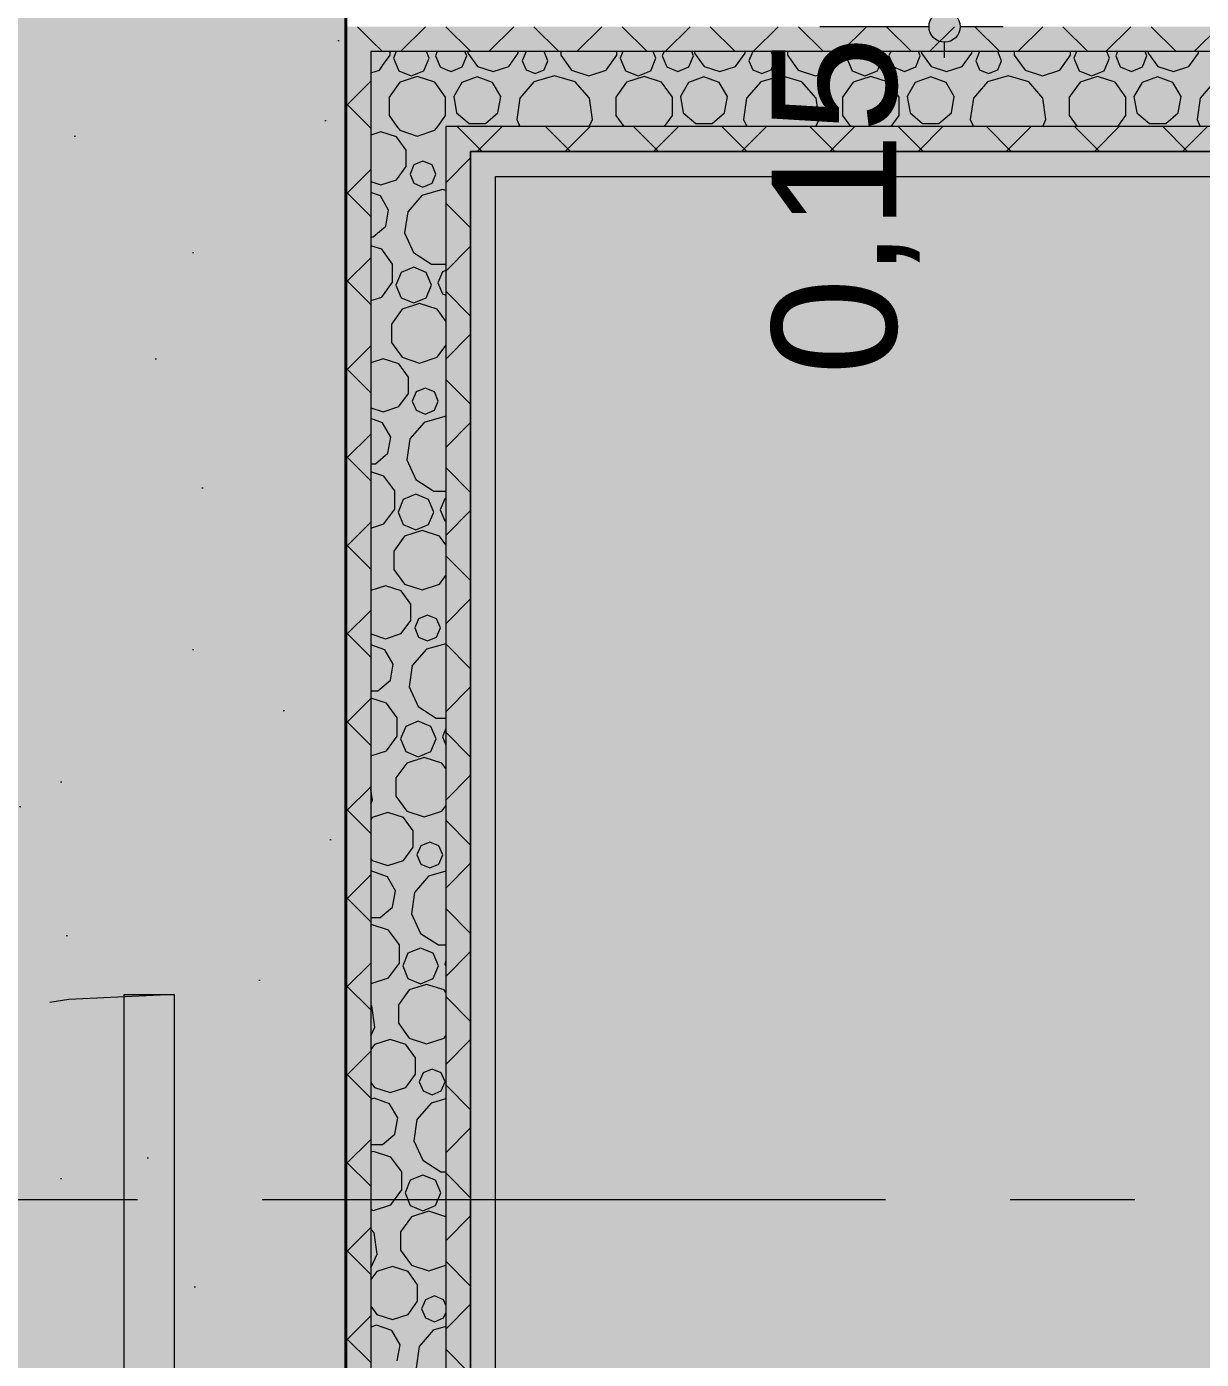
# Model space of a CAD drawing. Header units: metres. Extents: x -77 to -41.1, y -68 to -27.7.
# Drawn here: x -63.72 to -62.778, y -35.973 to -34.904 of the extents above; entities that cross this region are included whole.
import ezdxf

# ---------------------------------------------------------------- set-up
doc = ezdxf.new("R2010")
doc.units = ezdxf.units.M
doc.header["$MEASUREMENT"] = 0
doc.linetypes.add('Dashed', pattern=[0.07, 0.045, -0.025])
doc.linetypes.add('Dot & Dashed', pattern=[0.6, 0.5, -0.05, 0, -0.05])
for name, color, linetype, lineweight in [('0_Caneta_No__99', 7, 'Continuous', 20), ('LAJES.EST_Caneta_No__96', 252, 'Continuous', 0), ('PAREDE CONSTRUIR_Caneta_No__241', 7, 'Continuous', 13), ('PAREDE CONSTRUIR_Caneta_No__83', 84, 'Continuous', 0), ('PAREDE CONSTRUIR_Caneta_No__96', 252, 'Continuous', 0), ('PISO - Rodapé_Caneta_No__11', 7, 'Continuous', 5), ('PISO_Caneta_No__1', 7, 'Continuous', 35), ('PISO_Caneta_No__241', 7, 'Continuous', 13), ('Portas Archicad_Caneta_No__241', 7, 'Continuous', 13)]:
    doc.layers.add(name, color=color, linetype=linetype, lineweight=lineweight)
for name, color, linetype in [('COTAS PISOS', 7, 'Continuous'), ('PAREDE CONSTRUIR', 7, 'Continuous'), ('Portas Archicad', 7, 'Continuous')]:
    doc.layers.add(name, color=color, linetype=linetype)
for name, color, linetype, lineweight, true_color in [('COTAS PISOS_Caneta_No__25', 7, 'Continuous', 13, 0x982312), ('LAJES.EST_Caneta_No__18', 7, 'Continuous', 0, 0xdfdfdf), ('LAJES.EST_Caneta_No__254', 7, 'Continuous', 0, 0xd1c9ad), ('PISO_Caneta_No__24', 7, 'Continuous', 40, 0x851f10), ('PISO_Caneta_No__97', 7, 'Continuous', 5, 0x6b6b6b), ('Portas Archicad_Caneta_No__9', 7, 'Continuous', 5, 0x020202), ('Portas Archicad_Caneta_No__97', 7, 'Continuous', 5, 0x6b6b6b), ('ZONA_Caneta_No__56', 7, 'Continuous', 0, 0xffe495)]:
    doc.layers.add(name, color=color, linetype=linetype, lineweight=lineweight, true_color=true_color)
doc.styles.add('GENERATED_STYLE_1', font='arial.ttf')
doc.dimstyles.new('GENERATED_STYLE__2', dxfattribs={"dimtxt": 0.1, "dimasz": 0.0475, "dimexe": 0.18, "dimexo": 0.1, "dimgap": 0, "dimtad": 1, "dimzin": 0, "dimdsep": 46, "dimtxsty": 'GENERATED_STYLE_1', "dimblk": 'ARROWHEAD_11', "dimblk1": 'ARROWHEAD_11', "dimblk2": 'ARROWHEAD_11', "dimcen": 0.09, "dimclrd": 256, "dimclre": 256, "dimclrt": 256, "dimadec": 0, "dimazin": 0, "dimtfac": 1, "dimtdec": 4, "dimtmove": 0, "dimatfit": 3, "dimfxl": 0, "dimtolj": 1, "dimtzin": 0, "dimarcsym": 0})
pattern_1 = [(45, (0, 0.5), (-0.159099, 0.159099), [0, -0.15, 0, -0.225]), (110, (0.5, 0.5), (0.21143084, 0.07695453), [0, -0.11, 0, -0.19])]
pattern_2 = [(45, (0, 0), (-0.03535534, 0.03535534), []), (135, (0, 0), (0.03535534, 0.03535534), [])]

# ---------------------------------------------------------------- blocks, each defined once
blk = doc.blocks.new('*X60')
at = {"layer": 'PAREDE CONSTRUIR_Caneta_No__96', "color": 252, "linetype": 'Continuous', "lineweight": 0}
for p, q in [((-63.4338, -34.9339), (-63.4286, -34.9267)), ((-63.4286, -34.9267), (-63.4286, -34.9238)), ((-63.4237, -34.9238), (-63.4259, -34.929)), ((-63.3973, -34.929), (-63.3995, -34.9238)), ((-63.3908, -34.9238), (-63.3922, -34.9272)), ((-63.4259, -34.929), (-63.4217, -34.9391)), ((-63.4015, -34.9391), (-63.3973, -34.929)), ((-63.3922, -34.9272), (-63.3885, -34.9361)), ((-63.3885, -34.9361), (-63.384, -34.938)), ((-63.4217, -34.9391), (-63.4116, -34.9433)), ((-63.4068, -34.9438), (-63.4197, -34.948)), ((-63.4116, -34.9433), (-63.4015, -34.9391)), ((-63.3927, -34.9484), (-63.4068, -34.9438)), ((-63.3841, -34.9603), (-63.3927, -34.9484)), ((-63.3841, -34.975), (-63.3841, -34.9603)), ((-63.3877, -34.98), (-63.3841, -34.975))]:
    blk.add_line(p, q, dxfattribs=at)
blk = doc.blocks.new('*X61')
at = {"layer": 'PAREDE CONSTRUIR_Caneta_No__96', "color": 252, "linetype": 'Continuous', "lineweight": 0}
for p, q in [((-63.4372, -34.9386), (-63.4338, -34.9339)), ((-63.444, -34.9408), (-63.4372, -34.9386)), ((-63.4208, -34.9484), (-63.4294, -34.9603)), ((-63.4197, -34.948), (-63.4208, -34.9484)), ((-63.4294, -34.9603), (-63.4294, -34.975)), ((-63.4294, -34.975), (-63.4231, -34.9838)), ((-63.3904, -34.9838), (-63.3877, -34.98))]:
    blk.add_line(p, q, dxfattribs=at)
blk = doc.blocks.new('*X62')
at = {"layer": 'PAREDE CONSTRUIR_Caneta_No__96', "color": 252, "linetype": 'Continuous', "lineweight": 0}
for p, q in [((-63.436, -34.9881), (-63.444, -34.9907)), ((-63.4235, -34.9921), (-63.436, -34.9881)), ((-63.4231, -34.9838), (-63.4208, -34.9869)), ((-63.4208, -34.9869), (-63.4068, -34.9915)), ((-63.4068, -34.9915), (-63.3927, -34.9869)), ((-63.3927, -34.9869), (-63.3904, -34.9838)), ((-63.4158, -35.0028), (-63.4235, -34.9921)), ((-63.4158, -35.0159), (-63.4158, -35.0028)), ((-63.4023, -35.0117), (-63.4096, -35.0147)), ((-63.395, -35.0147), (-63.4023, -35.0117)), ((-63.4235, -35.0266), (-63.4158, -35.0159)), ((-63.4096, -35.0147), (-63.4126, -35.022)), ((-63.4126, -35.022), (-63.4096, -35.0294)), ((-63.392, -35.022), (-63.395, -35.0147)), ((-63.395, -35.0294), (-63.392, -35.022)), ((-63.444, -35.028), (-63.436, -35.0306)), ((-63.436, -35.0306), (-63.4235, -35.0266)), ((-63.4096, -35.0294), (-63.4023, -35.0324)), ((-63.4023, -35.0324), (-63.395, -35.0294)), ((-63.4364, -35.0395), (-63.444, -35.0368)), ((-63.4299, -35.0509), (-63.4364, -35.0395)), ((-63.4032, -35.0391), (-63.4145, -35.0522)), ((-63.3867, -35.0343), (-63.4032, -35.0391)), ((-63.384, -35.0351), (-63.3867, -35.0343)), ((-63.4321, -35.0638), (-63.4299, -35.0509)), ((-63.4145, -35.0522), (-63.417, -35.0692)), ((-63.4422, -35.0723), (-63.4321, -35.0638)), ((-63.444, -35.0723), (-63.4422, -35.0723)), ((-63.417, -35.0692), (-63.4098, -35.0849)), ((-63.4353, -35.0823), (-63.444, -35.0795)), ((-63.4268, -35.0941), (-63.4353, -35.0823)), ((-63.4098, -35.0849), (-63.3953, -35.0942)), ((-63.4268, -35.1087), (-63.4268, -35.0941)), ((-63.4097, -35.0967), (-63.4198, -35.1009)), ((-63.3996, -35.1009), (-63.4097, -35.0967)), ((-63.3953, -35.0942), (-63.384, -35.0942)), ((-63.4353, -35.1206), (-63.4268, -35.1087)), ((-63.4198, -35.1009), (-63.424, -35.111)), ((-63.3954, -35.111), (-63.3996, -35.1009)), ((-63.3867, -35.1003), (-63.3904, -35.1092)), ((-63.384, -35.0992), (-63.3867, -35.1003)), ((-63.424, -35.111), (-63.4198, -35.1211)), ((-63.3996, -35.1211), (-63.3954, -35.111)), ((-63.3904, -35.1092), (-63.3867, -35.1181)), ((-63.3867, -35.1181), (-63.384, -35.1192)), ((-63.444, -35.1234), (-63.4353, -35.1206)), ((-63.4198, -35.1211), (-63.4097, -35.1253)), ((-63.4049, -35.1258), (-63.4189, -35.1303)), ((-63.4097, -35.1253), (-63.3996, -35.1211)), ((-63.3909, -35.1303), (-63.4049, -35.1258)), ((-63.4189, -35.1303), (-63.4276, -35.1423)), ((-63.384, -35.1399), (-63.3909, -35.1303)), ((-63.4276, -35.1423), (-63.4276, -35.157)), ((-63.4276, -35.157), (-63.4189, -35.1689)), ((-63.3909, -35.1689), (-63.384, -35.1594)), ((-63.4341, -35.1701), (-63.444, -35.1733)), ((-63.4216, -35.1741), (-63.4341, -35.1701)), ((-63.4189, -35.1689), (-63.4049, -35.1735)), ((-63.4049, -35.1735), (-63.3909, -35.1689)), ((-63.4139, -35.1848), (-63.4216, -35.1741)), ((-63.4139, -35.1979), (-63.4139, -35.1848)), ((-63.4004, -35.1937), (-63.4078, -35.1967)), ((-63.3931, -35.1967), (-63.4004, -35.1937)), ((-63.4216, -35.2085), (-63.4139, -35.1979)), ((-63.4078, -35.1967), (-63.4108, -35.204)), ((-63.4108, -35.204), (-63.4078, -35.2114)), ((-63.3901, -35.204), (-63.3931, -35.1967)), ((-63.3931, -35.2114), (-63.3901, -35.204)), ((-63.444, -35.2094), (-63.4341, -35.2126)), ((-63.4341, -35.2126), (-63.4216, -35.2085)), ((-63.4078, -35.2114), (-63.4004, -35.2144)), ((-63.4004, -35.2144), (-63.3931, -35.2114)), ((-63.4346, -35.2215), (-63.444, -35.2181)), ((-63.428, -35.2329), (-63.4346, -35.2215)), ((-63.4014, -35.2211), (-63.4127, -35.2342)), ((-63.3848, -35.2163), (-63.4014, -35.2211)), ((-63.384, -35.2165), (-63.3848, -35.2163)), ((-63.4303, -35.2458), (-63.428, -35.2329)), ((-63.4127, -35.2342), (-63.4151, -35.2512)), ((-63.4403, -35.2543), (-63.4303, -35.2458)), ((-63.444, -35.2543), (-63.4403, -35.2543)), ((-63.4151, -35.2512), (-63.408, -35.2669)), ((-63.4335, -35.2643), (-63.444, -35.2609)), ((-63.4249, -35.2761), (-63.4335, -35.2643)), ((-63.408, -35.2669), (-63.3935, -35.2762)), ((-63.4249, -35.2907), (-63.4249, -35.2761)), ((-63.4079, -35.2787), (-63.418, -35.2829)), ((-63.3978, -35.2829), (-63.4079, -35.2787)), ((-63.3935, -35.2762), (-63.384, -35.2762)), ((-63.418, -35.2829), (-63.4222, -35.293)), ((-63.3936, -35.293), (-63.3978, -35.2829)), ((-63.3848, -35.2823), (-63.3885, -35.2912)), ((-63.384, -35.282), (-63.3848, -35.2823)), ((-63.4335, -35.3026), (-63.4249, -35.2907)), ((-63.4222, -35.293), (-63.418, -35.3031)), ((-63.3978, -35.3031), (-63.3936, -35.293)), ((-63.3885, -35.2912), (-63.3848, -35.3001)), ((-63.3848, -35.3001), (-63.384, -35.3004)), ((-63.444, -35.306), (-63.4335, -35.3026)), ((-63.418, -35.3031), (-63.4079, -35.3073)), ((-63.403, -35.3078), (-63.4171, -35.3123)), ((-63.4079, -35.3073), (-63.3978, -35.3031)), ((-63.389, -35.3123), (-63.403, -35.3078)), ((-63.4171, -35.3123), (-63.4257, -35.3243)), ((-63.384, -35.3193), (-63.389, -35.3123)), ((-63.4257, -35.3243), (-63.4257, -35.339)), ((-63.4257, -35.339), (-63.4171, -35.3509)), ((-63.389, -35.3509), (-63.384, -35.344)), ((-63.4323, -35.3521), (-63.444, -35.3559)), ((-63.4198, -35.3561), (-63.4323, -35.3521)), ((-63.4171, -35.3509), (-63.403, -35.3555)), ((-63.403, -35.3555), (-63.389, -35.3509)), ((-63.412, -35.3668), (-63.4198, -35.3561)), ((-63.412, -35.3799), (-63.412, -35.3668)), ((-63.3986, -35.3757), (-63.4059, -35.3787)), ((-63.3913, -35.3787), (-63.3986, -35.3757)), ((-63.4198, -35.3905), (-63.412, -35.3799)), ((-63.4059, -35.3787), (-63.4089, -35.386)), ((-63.4089, -35.386), (-63.4059, -35.3934)), ((-63.3883, -35.386), (-63.3913, -35.3787)), ((-63.3913, -35.3934), (-63.3883, -35.386)), ((-63.444, -35.3908), (-63.4323, -35.3946)), ((-63.4323, -35.3946), (-63.4198, -35.3905)), ((-63.4059, -35.3934), (-63.3986, -35.3964)), ((-63.3986, -35.3964), (-63.3913, -35.3934)), ((-63.4327, -35.4035), (-63.444, -35.3994)), ((-63.4261, -35.4149), (-63.4327, -35.4035)), ((-63.3995, -35.4031), (-63.4108, -35.4162)), ((-63.384, -35.3986), (-63.3995, -35.4031)), ((-63.4284, -35.4278), (-63.4261, -35.4149)), ((-63.4108, -35.4162), (-63.4133, -35.4332)), ((-63.4385, -35.4363), (-63.4284, -35.4278)), ((-63.444, -35.4363), (-63.4385, -35.4363)), ((-63.4133, -35.4332), (-63.4061, -35.4489)), ((-63.4316, -35.4463), (-63.444, -35.4423)), ((-63.423, -35.4581), (-63.4316, -35.4463)), ((-63.4061, -35.4489), (-63.3916, -35.4582)), ((-63.423, -35.4727), (-63.423, -35.4581)), ((-63.406, -35.4607), (-63.4161, -35.4649)), ((-63.3959, -35.4649), (-63.406, -35.4607)), ((-63.3916, -35.4582), (-63.384, -35.4582)), ((-63.4161, -35.4649), (-63.4203, -35.475)), ((-63.3917, -35.475), (-63.3959, -35.4649)), ((-63.384, -35.4667), (-63.3866, -35.4732)), ((-63.4316, -35.4845), (-63.423, -35.4727)), ((-63.4203, -35.475), (-63.4161, -35.4851)), ((-63.3959, -35.4851), (-63.3917, -35.475)), ((-63.3866, -35.4732), (-63.384, -35.4797)), ((-63.444, -35.4886), (-63.4316, -35.4845)), ((-63.4161, -35.4851), (-63.406, -35.4893)), ((-63.4012, -35.4898), (-63.4152, -35.4943)), ((-63.406, -35.4893), (-63.3959, -35.4851)), ((-63.3872, -35.4943), (-63.4012, -35.4898)), ((-63.4152, -35.4943), (-63.4239, -35.5063)), ((-63.384, -35.4988), (-63.3872, -35.4943)), ((-63.4239, -35.5063), (-63.4239, -35.521)), ((-63.4427, -35.5242), (-63.444, -35.5153)), ((-63.444, -35.527), (-63.4427, -35.5242)), ((-63.4239, -35.521), (-63.4152, -35.5329)), ((-63.4304, -35.5341), (-63.4429, -35.5381)), ((-63.4179, -35.5381), (-63.4304, -35.5341)), ((-63.4152, -35.5329), (-63.4012, -35.5375)), ((-63.4012, -35.5375), (-63.3872, -35.5329)), ((-63.3872, -35.5329), (-63.384, -35.5285)), ((-63.4429, -35.5381), (-63.444, -35.5395)), ((-63.4102, -35.5488), (-63.4179, -35.5381)), ((-63.4102, -35.5619), (-63.4102, -35.5488)), ((-63.3967, -35.5577), (-63.404, -35.5607)), ((-63.3894, -35.5607), (-63.3967, -35.5577)), ((-63.4179, -35.5725), (-63.4102, -35.5619)), ((-63.404, -35.5607), (-63.4071, -35.568)), ((-63.4071, -35.568), (-63.404, -35.5753)), ((-63.3864, -35.568), (-63.3894, -35.5607)), ((-63.3894, -35.5753), (-63.3864, -35.568)), ((-63.444, -35.5711), (-63.4429, -35.5725)), ((-63.4429, -35.5725), (-63.4304, -35.5766)), ((-63.4304, -35.5766), (-63.4179, -35.5725)), ((-63.404, -35.5753), (-63.3967, -35.5784)), ((-63.3967, -35.5784), (-63.3894, -35.5753)), ((-63.4432, -35.5811), (-63.444, -35.5813)), ((-63.4308, -35.5855), (-63.4432, -35.5811)), ((-63.4243, -35.5969), (-63.4308, -35.5855)), ((-63.3977, -35.5851), (-63.409, -35.5982)), ((-63.384, -35.5811), (-63.3977, -35.5851)), ((-63.4266, -35.6098), (-63.4243, -35.5969)), ((-63.409, -35.5982), (-63.4114, -35.6152)), ((-63.4366, -35.6182), (-63.4266, -35.6098)), ((-63.444, -35.6182), (-63.4366, -35.6182)), ((-63.4114, -35.6152), (-63.4043, -35.6309)), ((-63.4437, -35.6238), (-63.444, -35.6238)), ((-63.4298, -35.6283), (-63.4437, -35.6238)), ((-63.4212, -35.6401), (-63.4298, -35.6283)), ((-63.4043, -35.6309), (-63.3897, -35.6402)), ((-63.4212, -35.6547), (-63.4212, -35.6401)), ((-63.4042, -35.6427), (-63.4143, -35.6469)), ((-63.3941, -35.6469), (-63.4042, -35.6427)), ((-63.3897, -35.6402), (-63.384, -35.6402)), ((-63.4143, -35.6469), (-63.4185, -35.657)), ((-63.3899, -35.657), (-63.3941, -35.6469)), ((-63.384, -35.6532), (-63.3848, -35.6552)), ((-63.4298, -35.6665), (-63.4212, -35.6547)), ((-63.4185, -35.657), (-63.4143, -35.6671)), ((-63.3941, -35.6671), (-63.3899, -35.657)), ((-63.3848, -35.6552), (-63.384, -35.6572)), ((-63.444, -35.671), (-63.4437, -35.6711)), ((-63.4437, -35.6711), (-63.4298, -35.6665)), ((-63.4143, -35.6671), (-63.4042, -35.6713)), ((-63.3993, -35.6718), (-63.4134, -35.6763)), ((-63.4042, -35.6713), (-63.3941, -35.6671)), ((-63.3853, -35.6763), (-63.3993, -35.6718)), ((-63.4134, -35.6763), (-63.422, -35.6883)), ((-63.384, -35.6782), (-63.3853, -35.6763)), ((-63.4433, -35.6891), (-63.444, -35.6884)), ((-63.4408, -35.7062), (-63.4433, -35.6891)), ((-63.422, -35.6883), (-63.422, -35.703)), ((-63.444, -35.7131), (-63.4408, -35.7062)), ((-63.422, -35.703), (-63.4134, -35.7149)), ((-63.4286, -35.716), (-63.4411, -35.7201)), ((-63.4161, -35.7201), (-63.4286, -35.716)), ((-63.4134, -35.7149), (-63.3993, -35.7195)), ((-63.3993, -35.7195), (-63.3853, -35.7149)), ((-63.3853, -35.7149), (-63.384, -35.7131)), ((-63.4411, -35.7201), (-63.444, -35.7241)), ((-63.4083, -35.7307), (-63.4161, -35.7201)), ((-63.4083, -35.7439), (-63.4083, -35.7307)), ((-63.4161, -35.7545), (-63.4083, -35.7439)), ((-63.4022, -35.7427), (-63.4052, -35.75)), ((-63.4052, -35.75), (-63.4022, -35.7573)), ((-63.3949, -35.7397), (-63.4022, -35.7427)), ((-63.3876, -35.7427), (-63.3949, -35.7397)), ((-63.3845, -35.75), (-63.3876, -35.7427)), ((-63.3876, -35.7573), (-63.3845, -35.75)), ((-63.444, -35.7506), (-63.4411, -35.7545)), ((-63.4411, -35.7545), (-63.4286, -35.7586)), ((-63.4286, -35.7586), (-63.4161, -35.7545)), ((-63.4022, -35.7573), (-63.3949, -35.7604)), ((-63.3949, -35.7604), (-63.3876, -35.7573)), ((-63.4413, -35.763), (-63.444, -35.764)), ((-63.429, -35.7675), (-63.4413, -35.763)), ((-63.4224, -35.7789), (-63.429, -35.7675)), ((-63.3958, -35.7671), (-63.4071, -35.7801)), ((-63.384, -35.7636), (-63.3958, -35.7671)), ((-63.4247, -35.7918), (-63.4224, -35.7789)), ((-63.4071, -35.7801), (-63.4096, -35.7972)), ((-63.4348, -35.8002), (-63.4247, -35.7918)), ((-63.444, -35.8002), (-63.4348, -35.8002)), ((-63.4096, -35.7972), (-63.4024, -35.8129)), ((-63.4418, -35.8058), (-63.444, -35.8064)), ((-63.4279, -35.8103), (-63.4418, -35.8058)), ((-63.4193, -35.8221), (-63.4279, -35.8103)), ((-63.4024, -35.8129), (-63.3879, -35.8222)), ((-63.4193, -35.8367), (-63.4193, -35.8221)), ((-63.4023, -35.8247), (-63.4124, -35.8289)), ((-63.3922, -35.8289), (-63.4023, -35.8247)), ((-63.3879, -35.8222), (-63.384, -35.8222)), ((-63.4124, -35.8289), (-63.4166, -35.839)), ((-63.388, -35.839), (-63.3922, -35.8289)), ((-63.4279, -35.8485), (-63.4193, -35.8367)), ((-63.4166, -35.839), (-63.4124, -35.8491)), ((-63.3922, -35.8491), (-63.388, -35.839)), ((-63.444, -35.8524), (-63.4418, -35.8531)), ((-63.4418, -35.8531), (-63.4279, -35.8485)), ((-63.4124, -35.8491), (-63.4023, -35.8533)), ((-63.3975, -35.8538), (-63.4115, -35.8583)), ((-63.4023, -35.8533), (-63.3922, -35.8491)), ((-63.384, -35.8582), (-63.3975, -35.8538)), ((-63.4115, -35.8583), (-63.4202, -35.8703)), ((-63.4414, -35.8711), (-63.444, -35.8682)), ((-63.439, -35.8882), (-63.4414, -35.8711)), ((-63.4202, -35.8703), (-63.4202, -35.885)), ((-63.444, -35.8991), (-63.439, -35.8882)), ((-63.4202, -35.885), (-63.4115, -35.8969)), ((-63.4267, -35.898), (-63.4392, -35.9021)), ((-63.4142, -35.9021), (-63.4267, -35.898)), ((-63.4115, -35.8969), (-63.3975, -35.9015)), ((-63.3975, -35.9015), (-63.384, -35.8971)), ((-63.4392, -35.9021), (-63.444, -35.9086)), ((-63.4065, -35.9127), (-63.4142, -35.9021)), ((-63.4065, -35.9259), (-63.4065, -35.9127)), ((-63.444, -35.93), (-63.4392, -35.9365)), ((-63.4142, -35.9365), (-63.4065, -35.9259)), ((-63.4003, -35.9247), (-63.4034, -35.932)), ((-63.393, -35.9217), (-63.4003, -35.9247)), ((-63.3857, -35.9247), (-63.393, -35.9217)), ((-63.384, -35.929), (-63.3857, -35.9247)), ((-63.4392, -35.9365), (-63.4267, -35.9406)), ((-63.4267, -35.9406), (-63.4142, -35.9365)), ((-63.4034, -35.932), (-63.4003, -35.9393)), ((-63.4003, -35.9393), (-63.393, -35.9424)), ((-63.393, -35.9424), (-63.3857, -35.9393)), ((-63.3857, -35.9393), (-63.384, -35.9351)), ((-63.4395, -35.945), (-63.444, -35.9467)), ((-63.4271, -35.9495), (-63.4395, -35.945)), ((-63.4206, -35.9609), (-63.4271, -35.9495)), ((-63.394, -35.9491), (-63.4053, -35.9621)), ((-63.384, -35.9462), (-63.394, -35.9491)), ((-63.4229, -35.9738), (-63.4206, -35.9609)), ((-63.4053, -35.9621), (-63.4077, -35.9792))]:
    blk.add_line(p, q, dxfattribs=at)
blk = doc.blocks.new('Door 26_4')
at = {"layer": 'Portas Archicad', "linetype": 'Continuous', "lineweight": 0, "true_color": 0xffffff}
for points in [[(0.412, 0.824), (0.372, 0.824), (0.372, 0), (0.412, 0)], [(-0.412, 0), (-0.412, 0.019), (-0.462, 0.019), (-0.462, 0)], [(0.412, 0.019), (0.412, 0), (0.462, 0), (0.462, 0.019)], [(-0.4, -0.2), (-0.4, -0.04), (-0.412, -0.04), (-0.412, 0), (-0.45, 0), (-0.45, -0.2)], [(0.45, -0.2), (0.45, 0), (0.412, 0), (0.412, -0.04), (0.4, -0.04), (0.4, -0.2)], [(-0.412, -0.219), (-0.412, -0.2), (-0.462, -0.2), (-0.462, -0.219)], [(0.412, -0.2), (0.412, -0.219), (0.462, -0.219), (0.462, -0.2)]]:
    blk.add_hatch(color=7, dxfattribs=at).paths.add_polyline_path(points)
at = {"layer": 'Portas Archicad_Caneta_No__241', "color": 7, "linetype": 'Continuous', "lineweight": 13}
for p, q in [((-0.462, 0), (-0.45, 0)), ((-0.462, 0), (-0.45, 0)), ((-0.45, 0), (-0.45, -0.03)), ((-0.45, 0), (-0.45, -0.03)), ((0.45, 0), (0.45, -0.03)), ((0.45, 0), (0.45, -0.03)), ((0.45, 0), (0.462, 0)), ((0.45, 0), (0.462, 0)), ((-0.45, -0.03), (-0.45, -0.17)), ((-0.45, -0.03), (-0.45, -0.17)), ((-0.45, -0.03), (-0.45, -0.17)), ((-0.45, -0.03), (-0.45, -0.17)), ((0.45, -0.03), (0.45, -0.17)), ((0.45, -0.03), (0.45, -0.17)), ((0.45, -0.03), (0.45, -0.17)), ((0.45, -0.03), (0.45, -0.17)), ((-0.45, -0.17), (-0.45, -0.2)), ((-0.45, -0.17), (-0.45, -0.2)), ((-0.45, -0.17), (-0.45, -0.2)), ((-0.45, -0.17), (-0.45, -0.2)), ((0.45, -0.17), (0.45, -0.2)), ((0.45, -0.17), (0.45, -0.2)), ((0.45, -0.17), (0.45, -0.2)), ((0.45, -0.17), (0.45, -0.2)), ((-0.462, -0.2), (-0.45, -0.2)), ((-0.462, -0.2), (-0.45, -0.2)), ((0.45, -0.2), (0.462, -0.2)), ((0.45, -0.2), (0.462, -0.2))]:
    blk.add_line(p, q, dxfattribs=at)
at = {"layer": 'Portas Archicad_Caneta_No__9', "color": 18, "linetype": 'Continuous', "lineweight": 5, "true_color": 0x020202}
for p, q in [((0.372, 0), (0.372, 0.824)), ((0.372, 0.824), (0.412, 0.824)), ((0.412, 0.824), (0.412, 0)), ((-0.462, 0), (-0.462, 0.019)), ((-0.462, 0.019), (-0.412, 0.019)), ((-0.412, 0.019), (-0.412, 0)), ((0.412, 0.019), (0.462, 0.019)), ((0.412, 0), (0.412, 0.019)), ((0.462, 0.019), (0.462, 0)), ((-0.412, 0), (-0.462, 0)), ((-0.412, 0), (-0.45, 0)), ((-0.45, 0), (-0.45, -0.2)), ((-0.412, -0.04), (-0.412, 0)), ((0.412, 0), (0.372, 0)), ((0.462, 0), (0.412, 0)), ((0.45, 0), (0.412, 0)), ((0.412, 0), (0.412, -0.04)), ((0.45, -0.2), (0.45, 0)), ((-0.4, -0.04), (-0.412, -0.04)), ((-0.4, -0.2), (-0.4, -0.04)), ((0.412, -0.04), (0.4, -0.04)), ((0.4, -0.04), (0.4, -0.2)), ((-0.462, -0.219), (-0.462, -0.2)), ((-0.462, -0.2), (-0.412, -0.2)), ((-0.45, -0.2), (-0.4, -0.2)), ((-0.412, -0.2), (-0.412, -0.219)), ((0.4, -0.2), (0.45, -0.2)), ((0.412, -0.2), (0.462, -0.2)), ((0.412, -0.219), (0.412, -0.2)), ((0.462, -0.2), (0.462, -0.219)), ((-0.412, -0.219), (-0.462, -0.219)), ((0.462, -0.219), (0.412, -0.219))]:
    blk.add_line(p, q, dxfattribs=at)
at = {"layer": 'Portas Archicad_Caneta_No__97', "color": 251, "linetype": 'Dashed', "lineweight": 5, "true_color": 0x6b6b6b}
blk.add_arc((0.412, 0), 0.824, 90, 180, dxfattribs=at)
blk = doc.blocks.new('*X113')
at = {"layer": 'PAREDE CONSTRUIR_Caneta_No__96', "color": 252, "linetype": 'Continuous', "lineweight": 0}
for p, q in [((-63.3671, -34.9272), (-63.3686, -34.9238)), ((-63.3662, -34.9238), (-63.3662, -34.9249)), ((-63.3662, -34.9249), (-63.3585, -34.9356)), ((-63.3335, -34.9356), (-63.3258, -34.9249)), ((-63.3258, -34.9249), (-63.3258, -34.9238)), ((-63.3196, -34.9238), (-63.3226, -34.9311)), ((-63.302, -34.9311), (-63.305, -34.9238)), ((-63.2917, -34.9238), (-63.2917, -34.9267)), ((-63.2917, -34.9267), (-63.2832, -34.9386)), ((-63.2553, -34.9386), (-63.2468, -34.9267)), ((-63.2468, -34.9267), (-63.2468, -34.9238)), ((-63.2419, -34.9238), (-63.244, -34.929)), ((-63.2154, -34.929), (-63.2176, -34.9238)), ((-63.2089, -34.9238), (-63.2104, -34.9272)), ((-63.1853, -34.9272), (-63.1867, -34.9238)), ((-63.1844, -34.9238), (-63.1844, -34.9249)), ((-63.1844, -34.9249), (-63.1766, -34.9356)), ((-63.1516, -34.9356), (-63.1439, -34.9249)), ((-63.1439, -34.9249), (-63.1439, -34.9238)), ((-63.1378, -34.9238), (-63.1408, -34.9311)), ((-63.1201, -34.9311), (-63.1231, -34.9238)), ((-63.1099, -34.9238), (-63.1099, -34.9267)), ((-63.1099, -34.9267), (-63.1013, -34.9386)), ((-63.0735, -34.9386), (-63.0649, -34.9267)), ((-63.0649, -34.9267), (-63.0649, -34.9238)), ((-63.06, -34.9238), (-63.0622, -34.929)), ((-63.0336, -34.929), (-63.0357, -34.9238)), ((-63.0271, -34.9238), (-63.0285, -34.9272)), ((-63.0034, -34.9272), (-63.0049, -34.9238)), ((-63.0025, -34.9238), (-63.0025, -34.9249)), ((-63.0025, -34.9249), (-62.9948, -34.9356)), ((-62.9698, -34.9356), (-62.962, -34.9249)), ((-62.962, -34.9249), (-62.962, -34.9238)), ((-62.9559, -34.9238), (-62.9589, -34.9311)), ((-62.9383, -34.9311), (-62.9413, -34.9238)), ((-62.928, -34.9238), (-62.928, -34.9267)), ((-62.928, -34.9267), (-62.9194, -34.9386)), ((-62.8916, -34.9386), (-62.883, -34.9267)), ((-62.883, -34.9267), (-62.883, -34.9238)), ((-62.8782, -34.9238), (-62.8803, -34.929)), ((-62.8517, -34.929), (-62.8539, -34.9238)), ((-62.8452, -34.9238), (-62.8466, -34.9272)), ((-62.8216, -34.9272), (-62.823, -34.9238)), ((-62.8207, -34.9238), (-62.8207, -34.9249)), ((-62.8207, -34.9249), (-62.8129, -34.9356)), ((-62.7879, -34.9356), (-62.7802, -34.9249)), ((-62.7802, -34.9249), (-62.7802, -34.9238)), ((-63.3797, -34.9397), (-63.3708, -34.9361)), ((-63.3708, -34.9361), (-63.3671, -34.9272)), ((-63.3585, -34.9356), (-63.346, -34.9396)), ((-63.346, -34.9396), (-63.3335, -34.9356)), ((-63.3226, -34.9311), (-63.3196, -34.9384)), ((-63.305, -34.9384), (-63.302, -34.9311)), ((-63.244, -34.929), (-63.2398, -34.9391)), ((-63.2196, -34.9391), (-63.2154, -34.929)), ((-63.2104, -34.9272), (-63.2067, -34.9361)), ((-63.2067, -34.9361), (-63.1978, -34.9397)), ((-63.1978, -34.9397), (-63.189, -34.9361)), ((-63.189, -34.9361), (-63.1853, -34.9272)), ((-63.1766, -34.9356), (-63.1641, -34.9396)), ((-63.1641, -34.9396), (-63.1516, -34.9356)), ((-63.1408, -34.9311), (-63.1378, -34.9384)), ((-63.1231, -34.9384), (-63.1201, -34.9311)), ((-63.0622, -34.929), (-63.058, -34.9391)), ((-63.0378, -34.9391), (-63.0336, -34.929)), ((-63.0285, -34.9272), (-63.0248, -34.9361)), ((-63.0248, -34.9361), (-63.016, -34.9397)), ((-63.016, -34.9397), (-63.0071, -34.9361)), ((-63.0071, -34.9361), (-63.0034, -34.9272)), ((-62.9948, -34.9356), (-62.9823, -34.9396)), ((-62.9823, -34.9396), (-62.9698, -34.9356)), ((-62.9589, -34.9311), (-62.9559, -34.9384)), ((-62.9413, -34.9384), (-62.9383, -34.9311)), ((-62.8803, -34.929), (-62.8761, -34.9391)), ((-62.8559, -34.9391), (-62.8517, -34.929)), ((-62.8466, -34.9272), (-62.843, -34.9361)), ((-62.843, -34.9361), (-62.8341, -34.9397)), ((-62.8341, -34.9397), (-62.8252, -34.9361)), ((-62.8252, -34.9361), (-62.8216, -34.9272)), ((-62.8129, -34.9356), (-62.8004, -34.9396)), ((-62.8004, -34.9396), (-62.7879, -34.9356)), ((-63.384, -34.938), (-63.3797, -34.9397)), ((-63.3587, -34.9441), (-63.3711, -34.9486)), ((-63.3464, -34.9486), (-63.3587, -34.9441)), ((-63.3132, -34.9481), (-63.3245, -34.9612)), ((-63.3196, -34.9384), (-63.3123, -34.9414)), ((-63.2967, -34.9433), (-63.3132, -34.9481)), ((-63.3123, -34.9414), (-63.305, -34.9384)), ((-63.2801, -34.9481), (-63.2967, -34.9433)), ((-63.2832, -34.9386), (-63.2692, -34.9431)), ((-63.2688, -34.9612), (-63.2801, -34.9481)), ((-63.2692, -34.9431), (-63.2553, -34.9386)), ((-63.2389, -34.9484), (-63.2476, -34.9603)), ((-63.2398, -34.9391), (-63.2297, -34.9433)), ((-63.2249, -34.9438), (-63.2389, -34.9484)), ((-63.2297, -34.9433), (-63.2196, -34.9391)), ((-63.2109, -34.9484), (-63.2249, -34.9438)), ((-63.2022, -34.9603), (-63.2109, -34.9484)), ((-63.1769, -34.9441), (-63.1892, -34.9486)), ((-63.1646, -34.9486), (-63.1769, -34.9441)), ((-63.1314, -34.9481), (-63.1427, -34.9612)), ((-63.1378, -34.9384), (-63.1304, -34.9414)), ((-63.1148, -34.9433), (-63.1314, -34.9481)), ((-63.1304, -34.9414), (-63.1231, -34.9384)), ((-63.0983, -34.9481), (-63.1148, -34.9433)), ((-63.1013, -34.9386), (-63.0874, -34.9431)), ((-63.087, -34.9612), (-63.0983, -34.9481)), ((-63.0874, -34.9431), (-63.0735, -34.9386)), ((-63.0571, -34.9484), (-63.0657, -34.9603)), ((-63.058, -34.9391), (-63.0479, -34.9433)), ((-63.043, -34.9438), (-63.0571, -34.9484)), ((-63.0479, -34.9433), (-63.0378, -34.9391)), ((-63.029, -34.9484), (-63.043, -34.9438)), ((-63.0204, -34.9603), (-63.029, -34.9484)), ((-62.995, -34.9441), (-63.0074, -34.9486)), ((-62.9827, -34.9486), (-62.995, -34.9441)), ((-62.9495, -34.9481), (-62.9608, -34.9612)), ((-62.9559, -34.9384), (-62.9486, -34.9414)), ((-62.933, -34.9433), (-62.9495, -34.9481)), ((-62.9486, -34.9414), (-62.9413, -34.9384)), ((-62.9164, -34.9481), (-62.933, -34.9433)), ((-62.9194, -34.9386), (-62.9055, -34.9431)), ((-62.9051, -34.9612), (-62.9164, -34.9481)), ((-62.9055, -34.9431), (-62.8916, -34.9386)), ((-62.8752, -34.9484), (-62.8839, -34.9603)), ((-62.8761, -34.9391), (-62.866, -34.9433)), ((-62.8612, -34.9438), (-62.8752, -34.9484)), ((-62.866, -34.9433), (-62.8559, -34.9391)), ((-62.8472, -34.9484), (-62.8612, -34.9438)), ((-62.8385, -34.9603), (-62.8472, -34.9484)), ((-62.8132, -34.9441), (-62.8255, -34.9486)), ((-62.8008, -34.9486), (-62.8132, -34.9441)), ((-62.7677, -34.9481), (-62.779, -34.9612)), ((-63.3711, -34.9486), (-63.3776, -34.9599)), ((-63.3399, -34.9599), (-63.3464, -34.9486)), ((-63.1892, -34.9486), (-63.1958, -34.9599)), ((-63.158, -34.9599), (-63.1646, -34.9486)), ((-63.0074, -34.9486), (-63.0139, -34.9599)), ((-62.9761, -34.9599), (-62.9827, -34.9486)), ((-62.8255, -34.9486), (-62.8321, -34.9599)), ((-62.7943, -34.9599), (-62.8008, -34.9486)), ((-63.3776, -34.9599), (-63.3753, -34.9728)), ((-63.3421, -34.9728), (-63.3399, -34.9599)), ((-63.3245, -34.9612), (-63.327, -34.9782)), ((-63.2664, -34.9782), (-63.2688, -34.9612)), ((-63.2476, -34.9603), (-63.2476, -34.975)), ((-63.2022, -34.975), (-63.2022, -34.9603)), ((-63.1958, -34.9599), (-63.1935, -34.9728)), ((-63.1603, -34.9728), (-63.158, -34.9599)), ((-63.1427, -34.9612), (-63.1451, -34.9782)), ((-63.0845, -34.9782), (-63.087, -34.9612)), ((-63.0657, -34.9603), (-63.0657, -34.975)), ((-63.0204, -34.975), (-63.0204, -34.9603)), ((-63.0139, -34.9599), (-63.0116, -34.9728)), ((-62.9784, -34.9728), (-62.9761, -34.9599)), ((-62.9608, -34.9612), (-62.9633, -34.9782)), ((-62.9027, -34.9782), (-62.9051, -34.9612)), ((-62.8839, -34.9603), (-62.8839, -34.975)), ((-62.8385, -34.975), (-62.8385, -34.9603)), ((-62.8321, -34.9599), (-62.8298, -34.9728)), ((-62.7966, -34.9728), (-62.7943, -34.9599)), ((-62.779, -34.9612), (-62.7814, -34.9782)), ((-63.3753, -34.9728), (-63.3653, -34.9813)), ((-63.3522, -34.9813), (-63.3421, -34.9728)), ((-63.327, -34.9782), (-63.3245, -34.9838)), ((-63.2689, -34.9838), (-63.2664, -34.9782)), ((-63.2476, -34.975), (-63.2412, -34.9838)), ((-63.2086, -34.9838), (-63.2022, -34.975)), ((-63.1935, -34.9728), (-63.1834, -34.9813)), ((-63.1703, -34.9813), (-63.1603, -34.9728)), ((-63.1451, -34.9782), (-63.1426, -34.9838)), ((-63.0871, -34.9838), (-63.0845, -34.9782)), ((-63.0657, -34.975), (-63.0594, -34.9838)), ((-63.0267, -34.9838), (-63.0204, -34.975)), ((-63.0116, -34.9728), (-63.0016, -34.9813)), ((-62.9885, -34.9813), (-62.9784, -34.9728)), ((-62.9633, -34.9782), (-62.9608, -34.9838)), ((-62.9052, -34.9838), (-62.9027, -34.9782)), ((-62.8839, -34.975), (-62.8775, -34.9838)), ((-62.8449, -34.9838), (-62.8385, -34.975)), ((-62.8298, -34.9728), (-62.8197, -34.9813)), ((-62.8066, -34.9813), (-62.7966, -34.9728)), ((-62.7814, -34.9782), (-62.7789, -34.9838)), ((-63.3653, -34.9813), (-63.3522, -34.9813)), ((-63.1834, -34.9813), (-63.1703, -34.9813)), ((-63.0016, -34.9813), (-62.9885, -34.9813)), ((-62.8197, -34.9813), (-62.8066, -34.9813))]:
    blk.add_line(p, q, dxfattribs=at)
blk = doc.blocks.new('*D223')
at = {"layer": 'COTAS PISOS_Caneta_No__25', "linetype": 'Continuous', "lineweight": 13, "true_color": 0x982312}
for points in [[(-62.9964, -34.7538), (-62.9954, -34.7585), (-62.9927, -34.7626), (-62.9887, -34.7653), (-62.9839, -34.7663), (-62.9791, -34.7653), (-62.975, -34.7626), (-62.9723, -34.7585), (-62.9714, -34.7538), (-62.9723, -34.749), (-62.975, -34.7449), (-62.9791, -34.7422), (-62.9839, -34.7413), (-62.9887, -34.7422), (-62.9927, -34.7449), (-62.9954, -34.749)], [(-62.9964, -34.9038), (-62.9954, -34.9085), (-62.9927, -34.9126), (-62.9887, -34.9153), (-62.9839, -34.9163), (-62.9791, -34.9153), (-62.975, -34.9126), (-62.9723, -34.9085), (-62.9714, -34.9038), (-62.9723, -34.899), (-62.975, -34.8949), (-62.9791, -34.8922), (-62.9839, -34.8913), (-62.9887, -34.8922), (-62.9927, -34.8949), (-62.9954, -34.899)]]:
    blk.add_hatch(color=24, dxfattribs=at).paths.add_polyline_path(points)
at = {"layer": 'COTAS PISOS_Caneta_No__25', "color": 24, "linetype": 'Continuous', "lineweight": 13, "true_color": 0x982312}
for p, q in [((-62.9839, -34.7413), (-62.9839, -34.7288)), ((-62.9964, -34.7538), (-63.0839, -34.7538)), ((-62.937, -34.7538), (-62.9714, -34.7538)), ((-62.9839, -34.8913), (-62.9839, -34.7663)), ((-62.9964, -34.9038), (-63.0839, -34.9038)), ((-62.937, -34.9038), (-62.9714, -34.9038)), ((-62.9839, -34.9288), (-62.9839, -34.9163))]:
    blk.add_line(p, q, dxfattribs=at)
for centre in [(-62.9839, -34.7538), (-62.9839, -34.9038)]:
    blk.add_circle(centre, 0.0125, dxfattribs=at)
at = {"layer": 'COTAS PISOS_Caneta_No__25', "color": 24, "lineweight": 13, "true_color": 0x982312, "insert": (-63.0039, -35.1832), "char_height": 0.1, "attachment_point": 7, "rotation": 90, "style": 'GENERATED_STYLE_1'}
blk.add_mtext('\\A1;{\\pql;\\fArial|b0|i0|c0|p0;\\W1.000000;0,15}', dxfattribs=at)
blk = doc.blocks.new('ARROWHEAD_11')
at = {"color": 0, "linetype": 'Continuous', "lineweight": 0}
blk.add_line((0, 0), (-1, 0), dxfattribs=at)
at = {"color": 0, "linetype": 'Continuous', "lineweight": 0, "const_width": 0.25, "flags": 128}
blk.add_lwpolyline([(-0.125, 0, 1), (0.125, 0, 1)], format="xyb", close=True, dxfattribs=at)
blk = doc.blocks.new('símbolo_paginação de piso(1)(1)')
at = {"layer": 'PISO_Caneta_No__24', "linetype": 'Continuous', "lineweight": 0, "true_color": 0x210704}
blk.add_hatch(color=18, dxfattribs=at).paths.add_polyline_path([(2, 2), (0, 2), (0, 0), (2, 0)])
at = {"layer": 'PISO_Caneta_No__1', "color": 7, "linetype": 'Continuous', "lineweight": 35}
blk.add_line((0, 0), (0, 2), dxfattribs=at)
at = {"layer": 'PISO_Caneta_No__1', "color": 7, "linetype": 'Continuous', "lineweight": 35, "flags": 128}
blk.add_lwpolyline([(2, 2), (0, 2), (0, 0), (2, 0)], close=True, dxfattribs=at)

msp = doc.modelspace()

# ---------------------------------------------------------------- hatches: boundary and pattern name
at = {"layer": 'LAJES.EST_Caneta_No__18', "linetype": 'Continuous', "lineweight": 0, "true_color": 0xdfdfdf}
h = msp.add_hatch(dxfattribs=at)
h.set_pattern_fill('Piso_Externo__0003', color=254, style=0, pattern_type=2)
h.set_pattern_definition([(45, (0, 0.6), (-0.1909188, 0.1909188), [0, -0.18, 0, -0.27]), (110, (0.6, 0.6), (0.253717, 0.09234544), [0, -0.132, 0, -0.228])])
h.paths.add_polyline_path([(-76.514, -65.1016), (-73.814, -65.1016, -0.414214), (-75.814, -67.1016), (-66.814, -67.1016, -0.414214), (-68.814, -65.1016), (-68.814, -62.301), (-68.814, -45.4002, -0.414214), (-66.514, -43.1002), (-65.914, -43.1002), (-65.914, -42.3002), (-66.514, -42.3002), (-66.514, -38.2041), (-65.114, -38.2041), (-65.114, -36.7038), (-66.514, -36.7038), (-66.514, -32.5997), (-65.114, -32.5997), (-56.714, -32.5997), (-53.814, -32.5997), (-44.014, -32.5997), (-44.014, -42.3002), (-53.814, -42.3002), (-53.814, -47.1002), (-44.014, -47.1002), (-44.014, -50.8516), (-45.6136, -50.8516), (-45.6136, -52.3506), (-44.014, -52.3506), (-44.014, -60.3006), (-48.9163, -60.3006), (-48.9163, -61.1006), (-44.3609, -61.1006), (-44.3609, -67.1016), (-44.014, -67.1016), (-41.514, -67.1016), (-41.514, -28.1016), (-41.714, -28.1016), (-41.714, -60.3006), (-43.014, -60.3006), (-43.014, -30.0016), (-66.514, -30.0016), (-66.514, -28.1016), (-76.514, -28.1016)])
h.paths.add_polyline_path([(-73.814, -45.1016), (-76.314, -45.1016), (-76.314, -43.0892), (-75.7984, -43.0908, -0.414214), (-73.8139, -45.0876)], flags=0)
h.paths.add_polyline_path([(-73.814, -45.5846, -0.009328), (-73.814, -45.6604)], flags=0)
h.paths.add_polyline_path([(-52.814, -46.3002), (-52.814, -43.1002), (-44.014, -43.1002), (-44.014, -46.3002)], flags=0)
h.paths.add_polyline_path([(-67.714, -34.1), (-76.314, -34.1), (-76.314, -32.5997), (-67.714, -32.5997)], flags=0)
at = {"layer": 'LAJES.EST_Caneta_No__254', "linetype": 'Continuous', "lineweight": 0, "true_color": 0xd1c9ad}
h = msp.add_hatch(dxfattribs=at)
h.set_pattern_fill('Haie_OD_0003', color=9, style=0, pattern_type=2)
h.set_pattern_definition(pattern_1)
h.paths.add_polyline_path([(-65.114, -47.1002), (-66.514, -47.1002), (-66.514, -60.3006), (-56.514, -60.3006), (-44.014, -60.3006), (-44.014, -56.6006), (-50.5957, -56.6006), (-50.5957, -54.2479), (-52.6157, -54.2479), (-52.6157, -52.5506), (-50.5957, -52.5506), (-45.6136, -52.5506), (-45.6136, -50.8516), (-44.014, -50.8516), (-44.014, -47.1002), (-53.814, -47.1002), (-53.814, -42.3002), (-44.014, -42.3002), (-44.014, -37.1002), (-51.174, -37.1002), (-51.174, -32.5997), (-53.814, -32.5997), (-56.714, -32.5997), (-58.7637, -32.5997), (-58.7637, -34.9038), (-63.464, -34.9038), (-63.464, -36.5038), (-65.114, -36.5038), (-65.114, -38.4037), (-63.464, -38.4037), (-63.464, -42.1002), (-65.114, -42.1002), (-65.114, -42.3002)])
h.paths.add_polyline_path([(-60.5596, -42.1002), (-60.5596, -38.4037), (-58.8637, -38.4037), (-58.8637, -42.1002)], flags=0)
h.paths.add_polyline_path([(-59.064, -48.7001), (-59.064, -47.3002), (-56.714, -47.3002), (-56.714, -48.7001)], flags=0)
at = {"layer": 'LAJES.EST_Caneta_No__96', "linetype": 'Continuous', "lineweight": 0}
h = msp.add_hatch(dxfattribs=at)
h.set_pattern_fill('Haie_OD_0003', color=252, style=0, pattern_type=2)
h.set_pattern_definition(pattern_1)
h.paths.add_polyline_path([(-66.514, -36.7038), (-65.114, -36.7038), (-65.114, -36.5038), (-63.464, -36.5038), (-63.464, -34.9038), (-58.8637, -34.9038), (-58.8637, -32.5997), (-66.514, -32.5997), (-66.514, -32.7997), (-66.514, -36.5038)])
at = {"layer": 'PAREDE CONSTRUIR_Caneta_No__83', "linetype": 'Continuous', "lineweight": 0}
h = msp.add_hatch(dxfattribs=at)
h.set_pattern_fill('Placomur_0003', color=84, style=0, pattern_type=2)
h.set_pattern_definition(pattern_2)
h.paths.add_polyline_path([(-63.444, -34.9038), (-63.464, -34.9038), (-63.444, -34.9238)])
h = msp.add_hatch(dxfattribs=at)
h.set_pattern_fill('Placomur_0003', color=84, style=0, pattern_type=2)
h.set_pattern_definition(pattern_2)
h.paths.add_polyline_path([(-63.464, -34.9238), (-63.444, -34.9238), (-63.464, -34.9038)])
h = msp.add_hatch(dxfattribs=at)
h.set_pattern_fill('Placomur_0003', color=84, style=0, pattern_type=2)
h.set_pattern_definition(pattern_2)
h.paths.add_polyline_path([(-63.444, -34.9238), (-60.2271, -34.9238), (-60.2071, -34.9038), (-63.444, -34.9038)])
h = msp.add_hatch(dxfattribs=at)
h.set_pattern_fill('Placomur_0003', color=84, style=0, pattern_type=2)
h.set_pattern_definition(pattern_2)
h.paths.add_polyline_path([(-63.464, -36.5038), (-63.444, -36.5038), (-63.444, -34.9238), (-63.464, -34.9238)])
h = msp.add_hatch(dxfattribs=at)
h.set_pattern_fill('Placomur_0003', color=84, style=0, pattern_type=2)
h.set_pattern_definition(pattern_2)
h.paths.add_polyline_path([(-63.364, -34.9838), (-63.384, -34.9838), (-63.364, -35.0038)])
h = msp.add_hatch(dxfattribs=at)
h.set_pattern_fill('Placomur_0003', color=84, style=0, pattern_type=2)
h.set_pattern_definition(pattern_2)
h.paths.add_polyline_path([(-63.364, -35.0038), (-63.384, -34.9838), (-63.384, -35.0038)])
h = msp.add_hatch(dxfattribs=at)
h.set_pattern_fill('Placomur_0003', color=84, style=0, pattern_type=2)
h.set_pattern_definition(pattern_2)
h.paths.add_polyline_path([(-60.2071, -34.9838), (-63.364, -34.9838), (-63.364, -35.0038), (-60.2071, -35.0038)])
h = msp.add_hatch(dxfattribs=at)
h.set_pattern_fill('Placomur_0003', color=84, style=0, pattern_type=2)
h.set_pattern_definition(pattern_2)
h.paths.add_polyline_path([(-63.384, -35.0038), (-63.384, -36.5038), (-63.364, -36.5038), (-63.364, -35.0038)])
at = {"layer": 'PISO_Caneta_No__97', "linetype": 'Continuous', "lineweight": 5, "true_color": 0x6b6b6b}
h = msp.add_hatch(dxfattribs=at)
h.set_pattern_fill('Ceramica_200_x_200_0003', color=251, style=0, pattern_type=2)
h.set_pattern_definition([(0, (-63.464, -36.5038), (0, 2), []), (90, (-63.464, -36.5038), (-2, 0), [])])
h.paths.add_polyline_path([(-66.314, -36.5038), (-63.464, -36.5038), (-63.464, -32.7997), (-66.314, -32.7997)])
h = msp.add_hatch(dxfattribs=at)
h.set_pattern_fill('Ceramica_200_x_200_0003', color=251, style=0, pattern_type=2)
h.set_pattern_definition([(0, (-58.7637, -36.5038), (0, 2), []), (90, (-58.7637, -36.5038), (-2, 0), [])])
h.paths.add_polyline_path([(-58.7637, -35.0038), (-58.7637, -32.7997), (-56.714, -32.7997), (-56.714, -36.5038), (-60.3139, -36.5038), (-63.364, -36.5038), (-63.364, -35.0038)])

# ---------------------------------------------------------------- linework, layer by layer
at = {"layer": '0_Caneta_No__99', "color": 7, "linetype": 'Dot & Dashed', "lineweight": 20}
msp.add_line((-41.4312, -35.8446), (-76.7059, -35.8446), dxfattribs=at)
at = {"layer": 'PAREDE CONSTRUIR_Caneta_No__241', "color": 7, "linetype": 'Continuous', "lineweight": 13}
for p, q in [((-63.384, -34.9238), (-63.444, -34.9238)), ((-63.444, -34.9238), (-63.444, -34.9838)), ((-63.384, -34.9238), (-63.444, -34.9238)), ((-60.2271, -34.9238), (-63.384, -34.9238)), ((-63.444, -34.9838), (-63.444, -36.5038)), ((-63.364, -34.9838), (-63.384, -34.9838)), ((-63.384, -34.9838), (-63.384, -35.0038)), ((-63.364, -34.9838), (-63.384, -34.9838)), ((-60.2271, -34.9838), (-63.364, -34.9838)), ((-63.384, -35.0038), (-63.384, -36.5038))]:
    msp.add_line(p, q, dxfattribs=at)
at = {"layer": 'PAREDE CONSTRUIR_Caneta_No__241', "color": 7, "linetype": 'Continuous', "lineweight": 13, "flags": 128}
for points in [[(-63.464, -34.9038), (-63.464, -36.5038)], [(-63.364, -36.5038), (-63.364, -35.0038)], [(-63.364, -35.0038), (-60.4139, -35.0038)]]:
    msp.add_lwpolyline(points, dxfattribs=at)
at = {"layer": 'PISO - Rodapé_Caneta_No__11', "color": 7, "linetype": 'Continuous', "lineweight": 5}
for p, q in [((-60.4139, -35.0038), (-63.364, -35.0038)), ((-63.364, -35.0038), (-63.364, -36.5038)), ((-63.344, -35.0238), (-60.4339, -35.0238)), ((-63.344, -36.4838), (-63.344, -35.0238))]:
    msp.add_line(p, q, dxfattribs=at)
at = {"layer": 'PISO_Caneta_No__241', "color": 7, "linetype": 'Continuous', "lineweight": 13, "flags": 128}
for points in [[(-66.314, -36.5038), (-63.464, -36.5038), (-63.464, -32.7997), (-66.314, -32.7997)], [(-58.7637, -35.0038), (-58.7637, -32.7997), (-56.714, -32.7997), (-56.714, -36.5038), (-60.3139, -36.5038), (-63.364, -36.5038), (-63.364, -35.0038)]]:
    msp.add_lwpolyline(points, close=True, dxfattribs=at)
at = {"layer": 'ZONA_Caneta_No__56', "color": 41, "linetype": 'Continuous', "lineweight": 0, "true_color": 0xffe495, "flags": 128}
for points in [[(-63.464, -32.8037), (-66.314, -32.8037), (-66.314, -36.5038), (-63.464, -36.5038)], [(-60.4139, -35.0038), (-63.364, -35.0038), (-63.364, -36.5038), (-60.4139, -36.5038)]]:
    msp.add_lwpolyline(points, close=True, dxfattribs=at)

# ---------------------------------------------------------------- block references
at = {"layer": 'PAREDE CONSTRUIR', "color": 7, "lineweight": 13}
for name in ['*X60', '*X113', '*X61', '*X62']:
    msp.add_blockref(name, (0, 0), dxfattribs=at)
at = {"layer": 'PISO_Caneta_No__1', "color": 7, "linetype": 'Continuous', "lineweight": 35, "xscale": -1}
msp.add_blockref('símbolo_paginação de piso(1)(1)', (-63.464, -36.5038), dxfattribs=at)
at = {"layer": 'Portas Archicad', "color": 252, "linetype": 'Continuous', "lineweight": 0}
msp.add_blockref('Door 26_4', (-64.0139, -36.5038), dxfattribs=at)

# ---------------------------------------------------------------- dimensions: what is measured, and where the dimension line sits
at = {"layer": 'COTAS PISOS', "color": 24, "linetype": 'Continuous', "lineweight": 13, "true_color": 0x982312}
dim = msp.add_linear_dim(base=(-62.9839, -34.7538), p1=(-63.364, -34.9038), p2=(-63.214, -34.7538), angle=90, dimstyle='GENERATED_STYLE__2', dxfattribs=at)
dim.commit()
dim.dimension.update_dxf_attribs({"geometry": '*D223', "text_midpoint": (-63.0539, -35.0537), "dimtype": 160, "text_rotation": 90})

doc.saveas('drawing.dxf')
